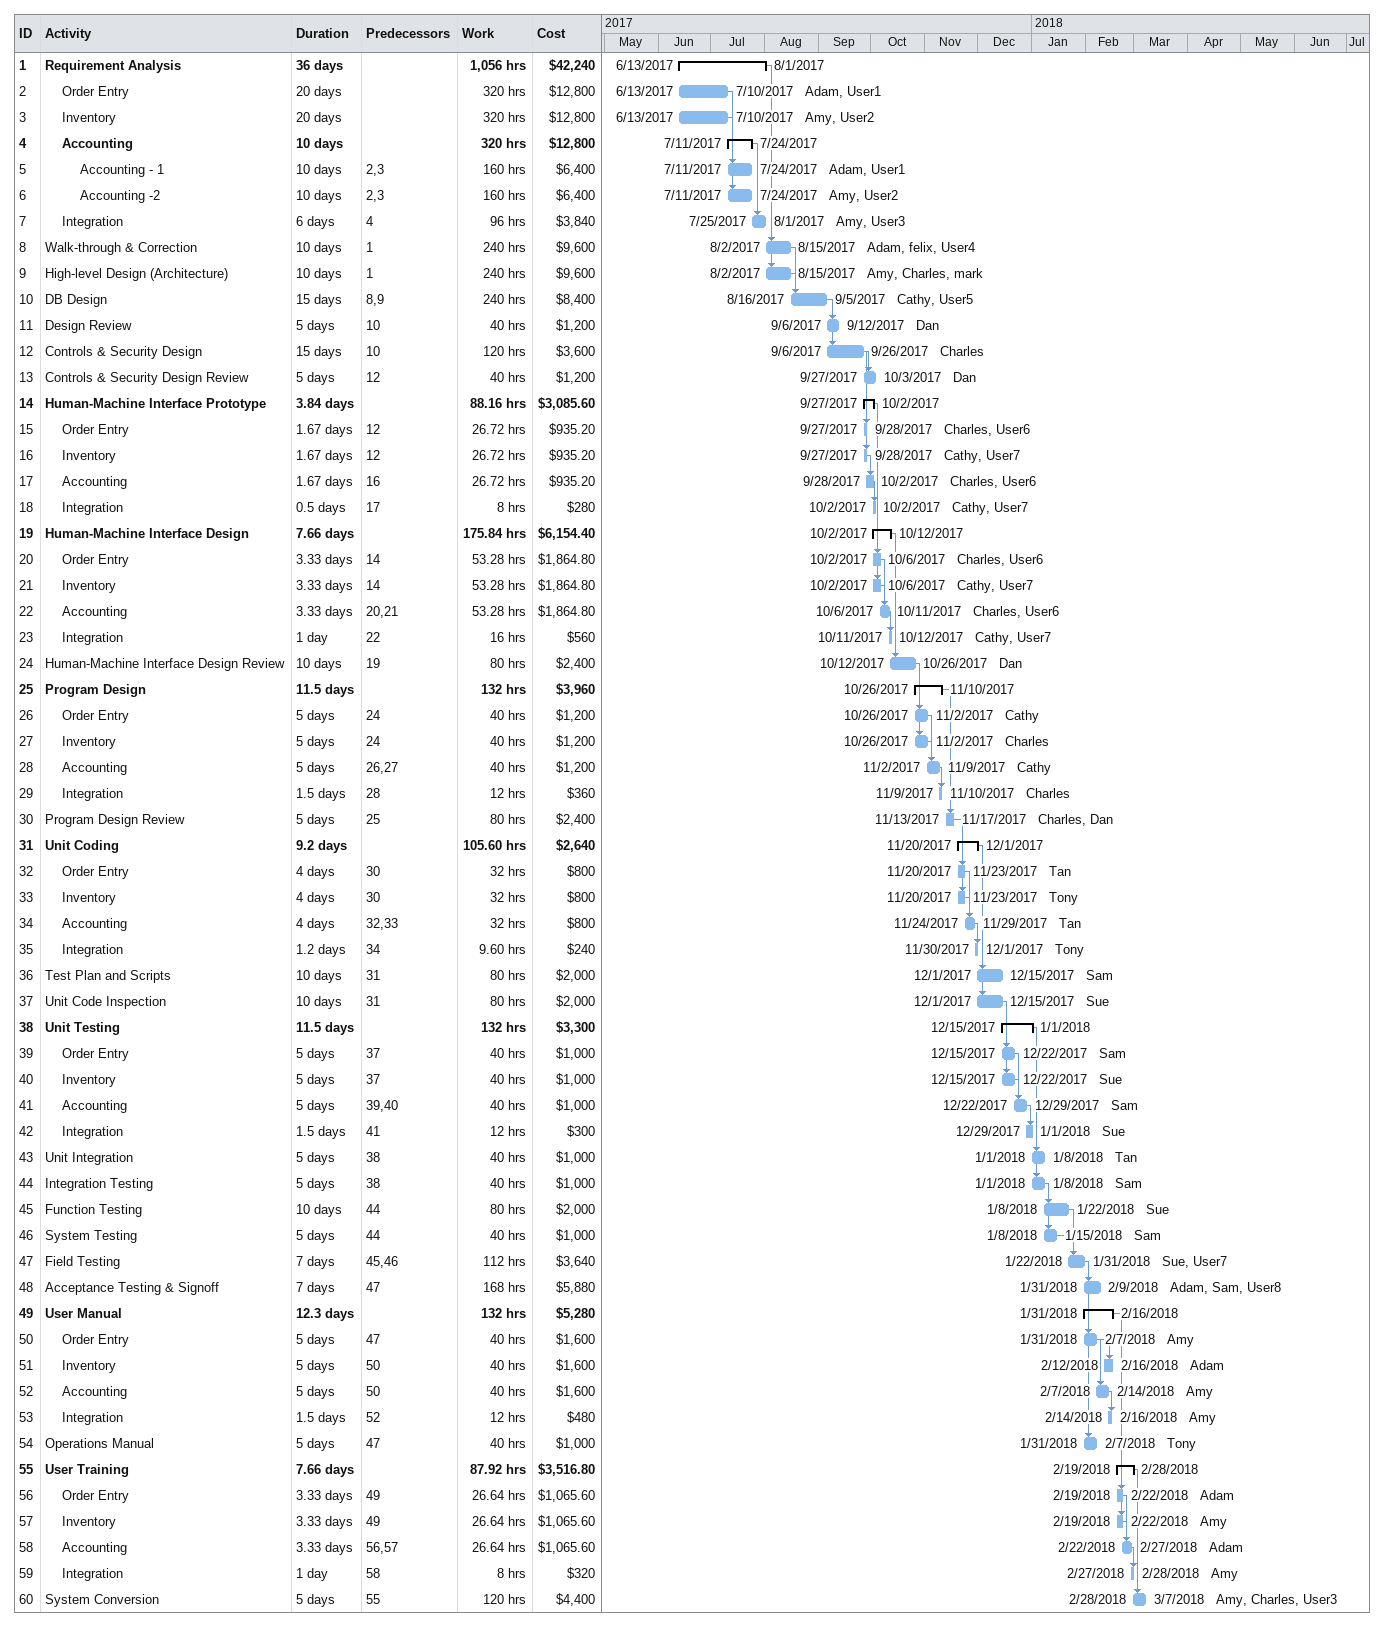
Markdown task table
| ID | Level | Task | Duration | Start | Finish | Predecessors | Resources | Work (h) | Cost ($) |
|---|---|---|---|---|---|---|---|---|---|
| 1 | 1 | **Requirement Analysis** | 36d | 2017-06-13 | 2017-08-01 |  |  | 1056 | 42240 |
| 2 | 2 | Order Entry | 20d | 2017-06-13 | 2017-07-10 |  | Adam, User1 | 320 | 12800 |
| 3 | 2 | Inventory | 20d | 2017-06-13 | 2017-07-10 |  | Amy, User2 | 320 | 12800 |
| 4 | 2 | **Accounting** | 10d | 2017-07-11 | 2017-07-24 |  |  | 320 | 12800 |
| 5 | 3 | Accounting - 1 | 10d | 2017-07-11 | 2017-07-24 | 2, 3 | Adam, User1 | 160 | 6400 |
| 6 | 3 | Accounting -2 | 10d | 2017-07-11 | 2017-07-24 | 2, 3 | Amy, User2 | 160 | 6400 |
| 7 | 2 | Integration | 6d | 2017-07-25 | 2017-08-01 | 4 | Amy, User3 | 96 | 3840 |
| 8 | 1 | Walk-through & Correction | 10d | 2017-08-02 | 2017-08-15 | 1 | Adam, felix, User4 | 240 | 9600 |
| 9 | 1 | High-level Design (Architecture) | 10d | 2017-08-02 | 2017-08-15 | 1 | Amy, Charles, mark | 240 | 9600 |
| 10 | 1 | DB Design | 15d | 2017-08-16 | 2017-09-05 | 8, 9 | Cathy, User5 | 240 | 8400 |
| 11 | 1 | Design Review | 5d | 2017-09-06 | 2017-09-12 | 10 | Dan | 40 | 1200 |
| 12 | 1 | Controls & Security Design | 15d | 2017-09-06 | 2017-09-26 | 10 | Charles | 120 | 3600 |
| 13 | 1 | Controls & Security Design Review | 5d | 2017-09-27 | 2017-10-03 | 12 | Dan | 40 | 1200 |
| 14 | 1 | **Human-Machine Interface Prototype** | 3.84d | 2017-09-27 | 2017-10-02 |  |  | 88.16 | 3085.60 |
| 15 | 2 | Order Entry | 1.67d | 2017-09-27 | 2017-09-28 | 12 | Charles, User6 | 26.72 | 935.20 |
| 16 | 2 | Inventory | 1.67d | 2017-09-27 | 2017-09-28 | 12 | Cathy, User7 | 26.72 | 935.20 |
| 17 | 2 | Accounting | 1.67d | 2017-09-28 | 2017-10-02 | 16 | Charles, User6 | 26.72 | 935.20 |
| 18 | 2 | Integration | 0.5d | 2017-10-02 | 2017-10-02 | 17 | Cathy, User7 | 8 | 280 |
| 19 | 1 | **Human-Machine Interface Design** | 7.66d | 2017-10-02 | 2017-10-12 |  |  | 175.84 | 6154.40 |
| 20 | 2 | Order Entry | 3.33d | 2017-10-02 | 2017-10-06 | 14 | Charles, User6 | 53.28 | 1864.80 |
| 21 | 2 | Inventory | 3.33d | 2017-10-02 | 2017-10-06 | 14 | Cathy, User7 | 53.28 | 1864.80 |
| 22 | 2 | Accounting | 3.33d | 2017-10-06 | 2017-10-11 | 20, 21 | Charles, User6 | 53.28 | 1864.80 |
| 23 | 2 | Integration | 1d | 2017-10-11 | 2017-10-12 | 22 | Cathy, User7 | 16 | 560 |
| 24 | 1 | Human-Machine Interface Design Review | 10d | 2017-10-12 | 2017-10-26 | 19 | Dan | 80 | 2400 |
| 25 | 1 | **Program Design** | 11.5d | 2017-10-26 | 2017-11-10 |  |  | 132 | 3960 |
| 26 | 2 | Order Entry | 5d | 2017-10-26 | 2017-11-02 | 24 | Cathy | 40 | 1200 |
| 27 | 2 | Inventory | 5d | 2017-10-26 | 2017-11-02 | 24 | Charles | 40 | 1200 |
| 28 | 2 | Accounting | 5d | 2017-11-02 | 2017-11-09 | 26, 27 | Cathy | 40 | 1200 |
| 29 | 2 | Integration | 1.5d | 2017-11-09 | 2017-11-10 | 28 | Charles | 12 | 360 |
| 30 | 1 | Program Design Review | 5d | 2017-11-13 | 2017-11-17 | 25 | Charles, Dan | 80 | 2400 |
| 31 | 1 | **Unit Coding** | 9.2d | 2017-11-20 | 2017-12-01 |  |  | 105.60 | 2640 |
| 32 | 2 | Order Entry | 4d | 2017-11-20 | 2017-11-23 | 30 | Tan | 32 | 800 |
| 33 | 2 | Inventory | 4d | 2017-11-20 | 2017-11-23 | 30 | Tony | 32 | 800 |
| 34 | 2 | Accounting | 4d | 2017-11-24 | 2017-11-29 | 32, 33 | Tan | 32 | 800 |
| 35 | 2 | Integration | 1.2d | 2017-11-30 | 2017-12-01 | 34 | Tony | 9.60 | 240 |
| 36 | 1 | Test Plan and Scripts | 10d | 2017-12-01 | 2017-12-15 | 31 | Sam | 80 | 2000 |
| 37 | 1 | Unit Code Inspection | 10d | 2017-12-01 | 2017-12-15 | 31 | Sue | 80 | 2000 |
| 38 | 1 | **Unit Testing** | 11.5d | 2017-12-15 | 2018-01-01 |  |  | 132 | 3300 |
| 39 | 2 | Order Entry | 5d | 2017-12-15 | 2017-12-22 | 37 | Sam | 40 | 1000 |
| 40 | 2 | Inventory | 5d | 2017-12-15 | 2017-12-22 | 37 | Sue | 40 | 1000 |
| 41 | 2 | Accounting | 5d | 2017-12-22 | 2017-12-29 | 39, 40 | Sam | 40 | 1000 |
| 42 | 2 | Integration | 1.5d | 2017-12-29 | 2018-01-01 | 41 | Sue | 12 | 300 |
| 43 | 1 | Unit Integration | 5d | 2018-01-01 | 2018-01-08 | 38 | Tan | 40 | 1000 |
| 44 | 1 | Integration Testing | 5d | 2018-01-01 | 2018-01-08 | 38 | Sam | 40 | 1000 |
| 45 | 1 | Function Testing | 10d | 2018-01-08 | 2018-01-22 | 44 | Sue | 80 | 2000 |
| 46 | 1 | System Testing | 5d | 2018-01-08 | 2018-01-15 | 44 | Sam | 40 | 1000 |
| 47 | 1 | Field Testing | 7d | 2018-01-22 | 2018-01-31 | 45, 46 | Sue, User7 | 112 | 3640 |
| 48 | 1 | Acceptance Testing & Signoff | 7d | 2018-01-31 | 2018-02-09 | 47 | Adam, Sam, User8 | 168 | 5880 |
| 49 | 1 | **User Manual** | 12.3d | 2018-01-31 | 2018-02-16 |  |  | 132 | 5280 |
| 50 | 2 | Order Entry | 5d | 2018-01-31 | 2018-02-07 | 47 | Amy | 40 | 1600 |
| 51 | 2 | Inventory | 5d | 2018-02-12 | 2018-02-16 | 50 | Adam | 40 | 1600 |
| 52 | 2 | Accounting | 5d | 2018-02-07 | 2018-02-14 | 50 | Amy | 40 | 1600 |
| 53 | 2 | Integration | 1.5d | 2018-02-14 | 2018-02-16 | 52 | Amy | 12 | 480 |
| 54 | 1 | Operations Manual | 5d | 2018-01-31 | 2018-02-07 | 47 | Tony | 40 | 1000 |
| 55 | 1 | **User Training** | 7.66d | 2018-02-19 | 2018-02-28 |  |  | 87.92 | 3516.80 |
| 56 | 2 | Order Entry | 3.33d | 2018-02-19 | 2018-02-22 | 49 | Adam | 26.64 | 1065.60 |
| 57 | 2 | Inventory | 3.33d | 2018-02-19 | 2018-02-22 | 49 | Amy | 26.64 | 1065.60 |
| 58 | 2 | Accounting | 3.33d | 2018-02-22 | 2018-02-27 | 56, 57 | Adam | 26.64 | 1065.60 |
| 59 | 2 | Integration | 1d | 2018-02-27 | 2018-02-28 | 58 | Amy | 8 | 320 |
| 60 | 1 | System Conversion | 5d | 2018-02-28 | 2018-03-07 | 55 | Amy, Charles, User3 | 120 | 4400 |
